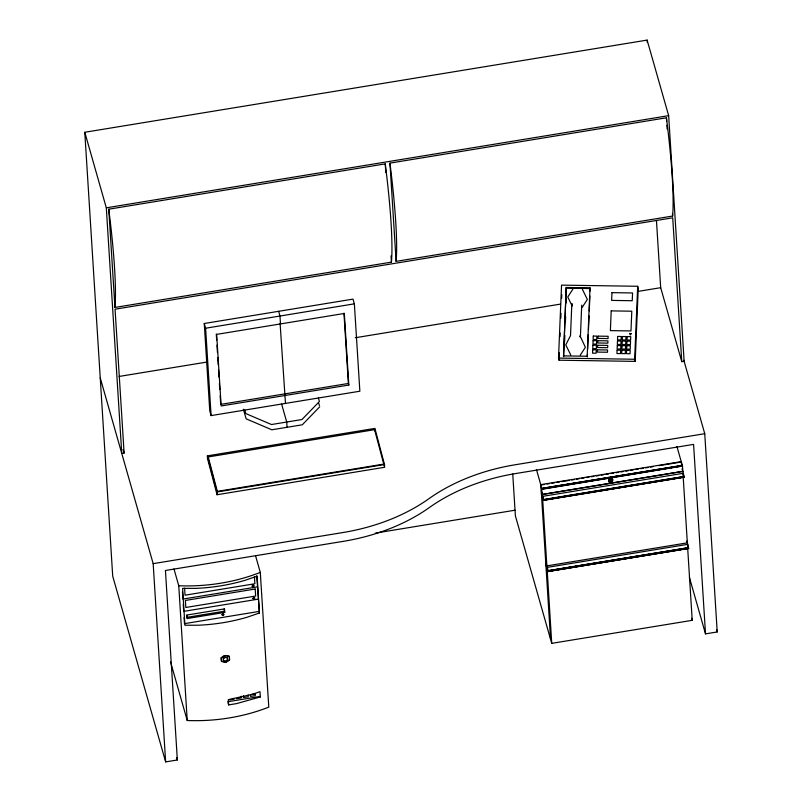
<?xml version="1.0" encoding="UTF-8"?>
<svg xmlns="http://www.w3.org/2000/svg" width="802" height="802" viewBox="0 0 802 802"><rect width="100%" height="100%" fill="white"/><g stroke="black" fill="none" stroke-linecap="round" stroke-linejoin="round"><path stroke-width="1.2" d="M686.813 541.009L687.765 544.347A5.153 0.551 80.7 0 1 688.457 547.515L688.567 548.558L687.685 545.561M682.031 468.849L683.294 473.3A5.424 0.581 80.7 0 1 683.986 476.388L684.096 477.26L543.576 500.368L543.505 499.415A5.424 0.581 80.7 0 0 542.814 496.328L541.23 490.764M684.056 477.35L683.725 475.977M611.525 477.711C609.971 476.919 613.099 479.837 612.377 478.744M540.839 484.639L542.352 494.493L682.843 471.386L682.482 465.892L681.319 461.611L540.839 484.639L550.573 639.284M612.437 481.21L612.277 481.822L612.497 479.416M558.513 358.083L561.55 285.121L637.69 286.284L638.232 288.419L635.204 361.381L559.064 360.208L558.513 358.083L634.653 359.246L635.204 361.381M559.064 360.208L559.375 352.79M560.037 336.71L560.197 333M560.809 318.163L561.019 313.221M561.631 298.374L561.791 294.665M566.212 287.477L563.555 356.589L566.212 287.477L590.011 287.838L590.082 291.036M564.598 341.572L564.859 335.336M565.43 321.612L565.641 316.62M566.212 302.895L566.362 299.156M581.721 305.121L580.387 337.201L580.026 335.787L585.37 347.306L580.277 355.126M590.011 287.838L587.164 356.238L563.375 355.877M587.345 356.95L587.455 354.464M587.655 349.492L588.277 334.564M588.488 329.592L589.049 315.908M589.259 310.935L589.881 296.008M608.878 480.809L608.969 478.984M608.989 480.789L608.838 479.606M609.58 481.35C608.959 478.604 613.811 479.175 610.212 479.716M612.367 480.749L612.357 481.37L611.876 479.536L612.137 480.057M634.653 359.246L637.69 286.284M609.43 479.055L610.522 477.551L609.34 478.974M610.041 477.741L611.104 477.852L610.583 477.832M608.818 479.977L609.039 479.235L608.908 480.157M609.6 480.879L610.192 479.676M612.277 481.832L612.618 480.819M612.287 482.022L612.648 479.566M610.673 480.568C610.613 483.015 611.665 481.29 611.194 479.556L610.623 479.646L610.743 481.771M612.387 478.814L611.034 477.561M610.623 477.992L609.109 479.406M609.169 479.586L609.279 478.734M611.455 482.764L609.57 482.162L610.382 482.804M609.961 482.774L610.733 482.924M612.197 481.661L611.756 482.413M612.467 481.411L611.796 482.573M572.859 289.181L567.776 297.001L572.197 306.103M582.272 307.246L587.355 299.427L582.382 289.322M609.159 481.842L609.56 482.463L609.249 481.731M611.324 481.671L611.254 480.488M319.727 406.774L302.304 424.789L271.818 429.792L246.134 418.834L243.387 409.2M687.665 547.997L692.216 620.327L551.726 643.354L547.084 568.478L548.077 571.585L547.977 570.543A5.153 0.551 80.7 0 0 547.285 567.365L545.691 561.811M609.781 478.634L611.174 478.042L612.327 479.085M608.929 481.27L609.219 481.992M222.144 656.918L224.119 655.705M259.427 613.009L247.457 617.129A140.941 95.398 -3.6 0 1 198.064 625.229L184.921 625.229L182.605 588.377L195.748 588.377A140.941 95.398 -3.6 0 0 245.141 580.287L257.111 576.167L259.427 613.009L256.74 575.826M228.63 704.908L228.299 699.645L252.319 694.311L259.978 691.685L260.309 696.948L236.6 703.595L228.63 704.908L228.039 702.803M611.405 482.614L610.051 482.373M683.535 475.265L683.023 474.233L687.334 542.854L546.854 565.881L542.543 497.26L543.576 500.368M683.835 360.319L704.747 433.692L717.219 631.956L705.509 633.871L693.58 444.388L517.851 473.19A166.515 112.711 -3.6 0 0 429.511 507.445A166.515 112.711 -3.6 0 1 341.171 541.691L165.433 570.493L177.352 759.975L165.643 761.9L112.711 576.157L84.781 132.27L647.124 40.1L668.657 115.658L684.116 361.291L681.77 361.672L660.688 287.687L656.467 220.71M84.781 132.27L106.315 207.828L668.657 115.658M385.251 163.879A163.197 17.544 80.7 0 1 391.436 262.134L114.947 307.447L108.761 209.192L385.251 163.879L385.802 172.59M666.422 117.794A163.197 17.544 80.7 0 1 672.607 216.049L396.118 261.362L389.942 163.117L666.422 117.794L666.662 121.523M204.259 323.497L353.02 299.116L354.364 303.838L359.857 391.216L211.106 415.596L209.763 410.865L204.259 323.497L205.613 328.218L211.106 415.596M205.613 328.218L354.364 303.838M119.097 376.449L206.886 362.063M355.266 337.742L560.528 304.098M638.432 291.337L660.688 287.687M220.7 404.398L348.369 383.466L348.82 385.04L221.151 405.972L216.65 334.384L344.319 313.462L348.82 385.04M681.77 361.672L672.718 217.803L115.057 309.201L124.109 453.07L121.764 453.451L106.315 207.828M207.387 455.857L374.915 428.398L384.499 464.538L384.619 467.275L217.091 494.734L207.507 458.594L207.387 455.857L216.971 491.997L217.091 494.734M383.707 464.107L217.342 491.365L208.219 456.95L374.574 429.682L384.298 466.072M216.971 491.997L384.499 464.538M704.747 433.692L517.3 464.418A166.515 112.711 -3.6 0 0 428.96 498.674A166.515 112.711 -3.6 0 1 340.619 532.919L153.172 563.646L100.23 377.892M542.102 484.839L544.558 484.438M547.024 484.037L549.49 483.636M551.956 483.225L554.423 482.824M556.889 482.423L559.355 482.012M561.811 481.611L569.209 480.398M571.676 479.997L574.142 479.596M576.598 479.185L579.064 478.784M581.53 478.383L583.996 477.972M586.462 477.571L588.929 477.17M591.395 476.769L593.851 476.358M596.317 475.957L598.783 475.556M601.249 475.145L603.716 474.744M606.182 474.343L608.648 473.942M611.104 473.531L613.57 473.13M616.036 472.729L618.502 472.318M620.969 471.917L623.435 471.516M625.891 471.105L628.357 470.704M630.823 470.303L633.289 469.902M635.755 469.491L638.222 469.09M640.688 468.689L643.144 468.278M645.61 467.877L648.076 467.476M650.542 467.075L653.008 466.664M659.164 465.651L681.349 462.022L676.908 446.433M541.901 488.358L682.382 465.33M541.911 488.448L682.402 465.421M541.952 488.629L682.452 465.701L541.982 488.819M542.012 489.009L682.482 465.892M542.032 489.26L682.502 466.072M542.352 494.403L682.833 471.325M542.814 496.328L683.294 473.3M543.515 499.516L684.006 476.488M543.566 499.806L684.016 476.588M543.576 499.897L684.056 476.879M543.455 500.017L684.076 477.05L543.505 500.207M375.336 533.109L515.014 510.212M257.442 586.874L182.926 599.084L182.465 591.716M258.214 599.154L183.698 611.365L183.237 603.996M186.916 617.36L224.41 611.214L224.75 612.397L187.257 618.543L186.776 615.024M258.986 611.435L184.47 623.655L184.089 617.51M547.285 567.365L687.765 544.347M547.997 570.643L688.477 547.626M548.027 570.854L688.497 547.726M548.037 570.954L688.527 547.926M548.047 571.054L688.537 548.027M548.077 571.315L688.557 548.297M548.087 571.465L688.567 548.367M548.037 571.545L688.567 548.508M229.512 699.865L234.194 699.093M236.54 698.712L241.222 697.941L241.111 696.186M227.738 701.76L260.169 696.437L260.309 696.948M612.578 480.619L612.628 479.345M610.673 478.172L612.006 478.644M608.818 480.609L608.989 481.431M566.392 288.179L590.192 288.55M227.187 655.645L229.272 656.186L229.492 659.695L225.542 662.121L221.382 661.028L221.162 657.52M227.427 657.961L225.342 657.409L223.367 658.622L223.477 660.377L225.562 660.918L227.537 659.715L227.307 657.56L225.222 657.018L223.247 658.231L223.367 659.986M610.071 482.563L609.64 481.641M570.763 354.985L565.781 344.88L570.513 335.637L571.846 303.557L572.207 304.971M612.417 478.994L612.538 479.616M612.096 479.897L612.297 480.458M716.537 629.55L717.219 631.956M689.389 577.33L705.509 633.871M691.635 618.292L692.216 620.327M536.428 469.461L540.869 485.05M541.38 493.19L542.543 497.26M545.861 564.458L547.024 568.528M551.726 643.354L515.375 515.806L512.749 473.972M318.374 397.892L319.397 401.511L301.973 419.526L271.487 424.529L245.793 413.571L244.77 409.962M318.705 403.165L319.386 405.571M278.635 311.306L279.988 316.028L280.479 323.928M281.612 404.068L286.725 422.022L287.056 427.286M255.517 555.616L260.299 572.387L268.78 707.133A140.941 95.398 -3.6 0 1 187.237 720.497L170.505 661.8M173.984 568.979L178.756 585.751L187.237 720.497M123.087 449.491L124.109 453.07M176.671 757.579L177.352 759.975M612.287 480.288L612.377 480.909M666.893 125.262L667.134 128.992M672.447 213.563L672.607 216.049M681.319 461.611L681.56 465.29M647.124 40.1L647.284 42.596M391.045 255.908L391.436 262.134M343.948 313.121L348.369 383.466M285.482 403.406L280.109 323.587M254.434 576.728L254.876 583.756L185.051 595.194L184.61 588.177M248.139 695.043L248.249 696.798L243.567 697.56L243.457 695.805M216.279 334.043L216.67 340.218M216.981 345.151L217.442 352.559M217.753 357.492L218.224 364.9M218.535 369.832L218.996 377.241M219.387 383.416L219.768 389.582M220.159 395.757L220.63 403.155M224.75 612.397L224.53 608.888L187.036 615.034L187.257 618.543M224.259 608.878L224.41 611.214M153.172 563.646L165.643 761.9M374.955 429.311L375.035 431.135M389.942 163.117A163.197 17.544 80.7 0 1 396.118 261.362M108.761 209.192A163.197 17.544 80.7 0 1 114.947 307.447M260.299 572.387A140.941 95.398 -3.6 0 1 178.756 585.751M592.698 349.742L592.558 353.161L596.127 353.221L596.267 349.802L592.698 349.742M592.889 345.181L592.748 348.609L596.317 348.659L596.457 345.241L592.889 345.181M593.079 340.619L592.939 344.048L596.508 344.098L596.648 340.68L593.079 340.619M593.269 336.068L593.129 339.487L596.698 339.537L596.838 336.118L593.269 336.068M597.46 349.822L597.36 352.098L607.475 352.248L607.575 349.973L597.46 349.822M597.65 345.261L597.55 347.537L607.665 347.697L607.766 345.411L597.65 345.261M597.841 340.7L597.741 342.975L607.856 343.136L607.946 340.85L597.841 340.7M598.031 336.138L597.931 338.414L608.046 338.574L608.137 336.289L598.031 336.138M611.204 310.885L610.382 330.625L630.984 330.935L631.796 311.206L611.204 310.885M611.966 292.65L611.645 300.409L632.237 300.73L632.557 292.961L611.966 292.65M617.089 350.123L616.949 353.542L620.517 353.592L620.658 350.173L617.089 350.123M617.279 345.562L617.139 348.98L620.708 349.03L620.848 345.612L617.279 345.562M617.47 341L617.329 344.419L620.898 344.469L621.039 341.05L617.47 341M617.66 336.439L617.52 339.858L621.089 339.918L621.229 336.489L617.66 336.439M621.851 350.193L621.71 353.612L625.279 353.662L625.42 350.243L621.851 350.193M622.041 345.632L621.891 349.05L625.46 349.111L625.61 345.682L622.041 345.632M622.222 341.071L622.081 344.489L625.65 344.549L625.791 341.121L622.222 341.071M622.412 336.509L622.272 339.928L625.841 339.988L625.981 336.569L622.412 336.509M626.603 350.263L626.462 353.682L630.031 353.742L630.172 350.324L626.603 350.263M626.793 345.702L626.653 349.121L630.222 349.181L630.362 345.762L626.793 345.702M626.984 341.141L626.843 344.559L630.412 344.619L630.552 341.201L626.984 341.141M627.174 336.579L627.034 340.008L630.603 340.058L630.743 336.639L627.174 336.579M631.314 333.532L630.362 334.995L629.53 333.502L631.314 333.532M222.846 613.831L221.964 614.683L222.936 615.224L223.818 614.372L222.846 613.831M252.981 585.189L252.089 586.031L253.061 586.573L253.953 585.731L252.981 585.189M222.916 614.061L222.034 614.913L223.006 615.455L223.888 614.603L222.916 614.061M253.041 585.42L252.159 586.262L253.131 586.803L254.013 585.961L253.041 585.42M253.753 597.47L252.871 598.312L253.833 598.863L254.725 598.011L253.753 597.47M253.813 597.701L252.931 598.543L253.903 599.094L254.785 598.242L253.813 597.701M225.222 655.495L221.272 657.911L221.492 661.419L225.663 662.512L229.603 660.096L229.382 656.587L225.222 655.495M255.206 589.019L185.382 600.457L185.823 607.475L255.648 596.036L255.206 589.019M255.176 693.89L250.485 694.652L250.595 696.407L255.287 695.645L255.176 693.89M609.69 481.791L609.57 481.19L609.66 481.812"/></g></svg>
